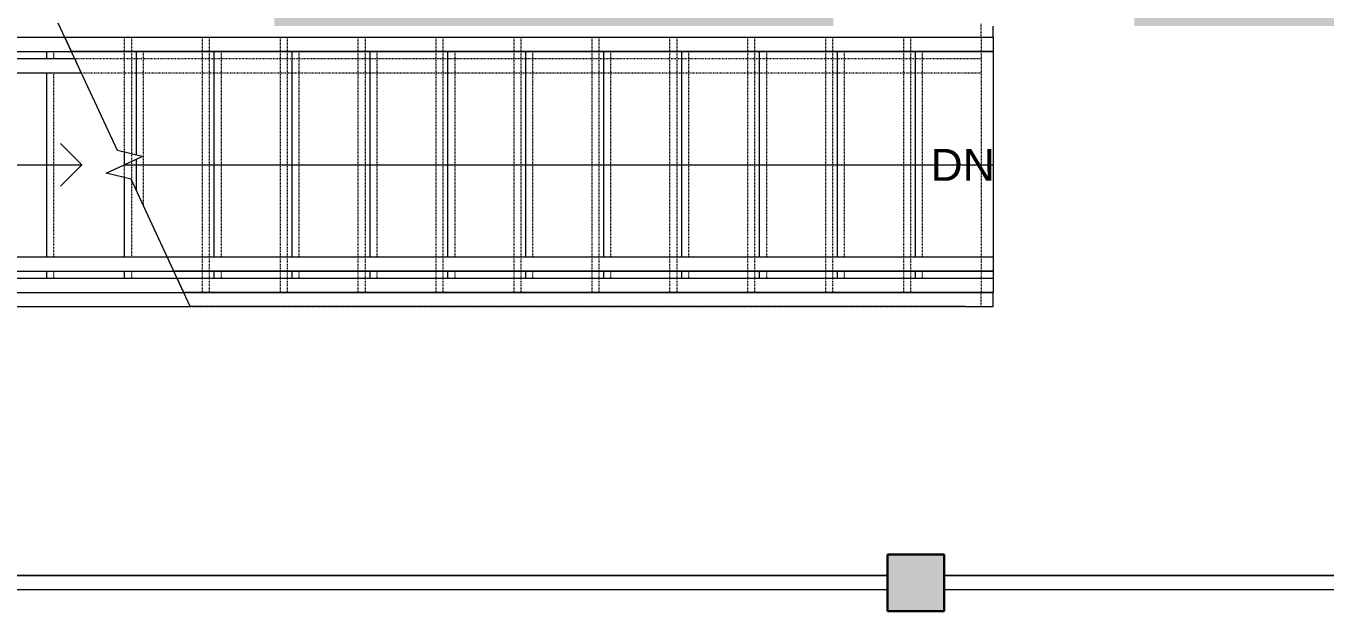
# Model space of a CAD drawing. Header units: inches. Extents: x -1176 to 1507, y -2563 to 978.
# Drawn here: x 642.9 to 826.4, y 9.3 to 91.9 of the extents above; entities that cross this region are included whole.
import ezdxf

# ---------------------------------------------------------------- set-up
doc = ezdxf.new("R2010")
doc.units = ezdxf.units.IN
doc.header["$MEASUREMENT"] = 0
doc.linetypes.add('Overhead 1_16_', pattern=[0.101562, 0.0625, -0.039062])
for name, color, linetype, lineweight in [('A-COLS', 52, 'Continuous', 18), ('A-FLOR', 192, 'Continuous', 18), ('A-FLOR-HRAL', 11, 'Continuous', 18), ('A-WALL-PATT', 111, 'Continuous', 18), ('S-STRS', 31, 'Continuous', 18), ('S-STRS-ANNO', 31, 'Continuous', 9), ('S-STRS-IDEN', 31, 'Continuous', 9), ('S-STRS-MBND', 31, 'Continuous', 18)]:
    doc.layers.add(name, color=color, linetype=linetype, lineweight=lineweight)
doc.styles.add('Swis721 Lt BT', font='swissl.ttf', dxfattribs={"height": 4.5})

# ---------------------------------------------------------------- blocks, each defined once
blk = doc.blocks.new('Top Rail Type - Top Rail_Internal_-V1-2nd Floor Power _ Signal')
at = {"layer": 'A-FLOR-HRAL', "lineweight": 9}
for p, q in [((546.74, 56.3), (664.2, 56.3)), ((665.13, 54.3), (664.2, 56.3)), ((546.74, 54.3), (665.13, 54.3))]:
    blk.add_line(p, q, dxfattribs=at)
at = {"layer": 'A-FLOR-HRAL', "linetype": 'Overhead 1_16_', "lineweight": 9}
for p, q in [((664.2, 56.3), (777.74, 56.3)), ((777.74, 56.3), (777.74, 54.3)), ((665.13, 54.3), (777.74, 54.3))]:
    blk.add_line(p, q, dxfattribs=at)
blk = doc.blocks.new('Handrail Type - Handrail_Internal_-V2-2nd Floor Power _ Signal')
at = {"layer": 'A-FLOR-HRAL', "lineweight": 9}
for p, q in [((546.74, 59.3), (662.8, 59.3)), ((663.73, 57.3), (662.8, 59.3)), ((546.74, 57.3), (663.73, 57.3))]:
    blk.add_line(p, q, dxfattribs=at)
at = {"layer": 'A-FLOR-HRAL', "linetype": 'Overhead 1_16_', "lineweight": 9}
for p, q in [((662.8, 59.3), (777.74, 59.3)), ((777.74, 59.3), (777.74, 57.3)), ((663.73, 57.3), (777.74, 57.3))]:
    blk.add_line(p, q, dxfattribs=at)
blk = doc.blocks.new('Top Rail Type - Top Rail_Internal_-V3-2nd Floor Power _ Signal')
at = {"layer": 'A-FLOR-HRAL', "lineweight": 9}
for p, q in [((546.74, 90.3), (648.34, 90.3)), ((649.27, 88.3), (648.34, 90.3)), ((546.74, 88.3), (649.27, 88.3))]:
    blk.add_line(p, q, dxfattribs=at)
at = {"layer": 'A-FLOR-HRAL', "linetype": 'Overhead 1_16_', "lineweight": 9}
for p, q in [((648.34, 90.3), (777.74, 90.3)), ((777.74, 90.3), (777.74, 88.3)), ((649.27, 88.3), (777.74, 88.3))]:
    blk.add_line(p, q, dxfattribs=at)
blk = doc.blocks.new('Handrail Type - Handrail_Internal_-V4-2nd Floor Power _ Signal')
at = {"layer": 'A-FLOR-HRAL', "lineweight": 9}
for p, q in [((546.74, 87.3), (649.74, 87.3)), ((650.67, 85.3), (649.74, 87.3)), ((546.74, 85.3), (650.67, 85.3))]:
    blk.add_line(p, q, dxfattribs=at)
at = {"layer": 'A-FLOR-HRAL', "linetype": 'Overhead 1_16_', "lineweight": 9}
for p, q in [((649.74, 87.3), (777.74, 87.3)), ((777.74, 87.3), (777.74, 85.3)), ((650.67, 85.3), (777.74, 85.3))]:
    blk.add_line(p, q, dxfattribs=at)
blk = doc.blocks.new('Top Rail Type - Top Rail_Internal_-5009709-2nd Floor Power _ Signal')
at = {"layer": 'A-FLOR-HRAL', "lineweight": 9}
for p, q in [((664.2, 56.3), (779.4, 56.3)), ((779.4, 56.3), (779.4, 54.3)), ((779.4, 54.3), (665.13, 54.3))]:
    blk.add_line(p, q, dxfattribs=at)
blk = doc.blocks.new('Top Rail Type - Top Rail_Internal_-V5-2nd Floor Power _ Signal')
at = {"layer": 'A-FLOR-HRAL', "lineweight": 9}
for p, q in [((664.2, 56.3), (779.4, 56.3)), ((779.4, 56.3), (779.4, 54.3)), ((665.13, 54.3), (779.4, 54.3))]:
    blk.add_line(p, q, dxfattribs=at)
blk = doc.blocks.new('Handrail Type - Handrail_Internal_-5009720-2nd Floor Power _ Signal')
at = {"layer": 'A-FLOR-HRAL', "lineweight": 9}
for p, q in [((662.8, 59.3), (779.4, 59.3)), ((779.4, 59.3), (779.4, 57.3)), ((779.4, 57.3), (663.73, 57.3))]:
    blk.add_line(p, q, dxfattribs=at)
blk = doc.blocks.new('Handrail Type - Handrail_Internal_-V6-2nd Floor Power _ Signal')
at = {"layer": 'A-FLOR-HRAL', "lineweight": 9}
for p, q in [((662.8, 59.3), (779.4, 59.3)), ((779.4, 59.3), (779.4, 57.3)), ((663.73, 57.3), (779.4, 57.3))]:
    blk.add_line(p, q, dxfattribs=at)
blk = doc.blocks.new('Top Rail Type - Top Rail_Internal_-5009731-2nd Floor Power _ Signal')
at = {"layer": 'A-FLOR-HRAL', "lineweight": 9}
for p, q in [((648.34, 90.3), (779.4, 90.3)), ((779.4, 90.3), (779.4, 88.3)), ((779.4, 88.3), (649.27, 88.3))]:
    blk.add_line(p, q, dxfattribs=at)
blk = doc.blocks.new('Top Rail Type - Top Rail_Internal_-V7-2nd Floor Power _ Signal')
at = {"layer": 'A-FLOR-HRAL', "lineweight": 9}
for p, q in [((648.34, 90.3), (779.4, 90.3)), ((779.4, 90.3), (779.4, 88.3)), ((649.27, 88.3), (779.4, 88.3))]:
    blk.add_line(p, q, dxfattribs=at)
blk = doc.blocks.new('Top Rail Type - Top Rail_Internal_-6919815-2nd Floor Power _ Signal')
at = {"layer": 'A-FLOR-HRAL', "lineweight": 9}
for p, q in [((624.64, 14.32), (764.5, 14.32)), ((772.5, 14.32), (890.9, 14.32)), ((764.5, 12.32), (624.64, 12.32)), ((890.9, 12.32), (772.5, 12.32))]:
    blk.add_line(p, q, dxfattribs=at)
blk = doc.blocks.new('Top Rail Type - Top Rail_Internal_-V10-2nd Floor Power _ Signal')
at = {"layer": 'A-FLOR-HRAL', "lineweight": 9}
for p, q in [((764.5, 14.32), (624.64, 14.32)), ((890.9, 14.32), (772.5, 14.32)), ((764.5, 12.32), (624.64, 12.32)), ((890.9, 12.32), (772.5, 12.32))]:
    blk.add_line(p, q, dxfattribs=at)

msp = doc.modelspace()

# ---------------------------------------------------------------- hatches: boundary and pattern name
at = {"layer": 'A-COLS'}
msp.add_hatch(color=250, dxfattribs=at).paths.add_polyline_path([(764.5, 9.32), (772.5, 9.32), (772.5, 17.32), (764.5, 17.32)], flags=0)
at = {"layer": 'A-WALL-PATT', "lineweight": 9}
h = msp.add_hatch(color=7, dxfattribs=at)
h.paths.add_polyline_path([(1049.4, 91.89), (1121.83, 91.89), (1121.83, 113.89), (1049.4, 113.89)], flags=0)
h.paths.add_polyline_path([(994.09, 91.89), (1006.9, 91.89), (1006.9, 113.89), (966.34, 113.89), (966.34, 91.89)], flags=0)
h.paths.add_polyline_path([(1329.15, 91.89), (1329.15, 113.89), (1290.24, 113.89), (1290.24, 91.89)], flags=0)
h.paths.add_polyline_path([(1161.9, 91.89), (1263.74, 91.89), (1263.74, 113.89), (1161.9, 113.89)], flags=0)
h.paths.add_polyline_path([(677.93, 91.89), (756.84, 91.89), (756.84, 113.89), (677.93, 113.89)], flags=0)
h.paths.add_polyline_path([(799.34, 91.89), (848.01, 91.89), (848.01, 113.89), (799.34, 113.89)], flags=0)
h.paths.add_polyline_path([(624.06, 91.89), (635.43, 91.89), (635.43, 113.89), (562.75, 113.89), (562.75, 91.89)], flags=0)
h.paths.add_polyline_path([(890.51, 91.89), (923.84, 91.89), (923.84, 113.89), (890.51, 113.89)], flags=0)
h.paths.add_polyline_path([(520.25, 91.89), (520.25, 113.89), (480.78, 113.89), (480.78, 91.89)], flags=0)

# ---------------------------------------------------------------- linework, layer by layer
at = {"layer": 'A-COLS', "color": 8, "lineweight": 30}
for p, q in [((772.5, 17.32), (764.5, 17.32)), ((764.5, 17.32), (764.5, 9.32)), ((772.5, 9.32), (772.5, 17.32)), ((764.5, 9.32), (772.5, 9.32))]:
    msp.add_line(p, q, dxfattribs=at)
at = {"layer": 'A-FLOR'}
for p, q in [((779.4, 88.3), (779.4, 59.3)), ((779.4, 57.3), (779.4, 56.3)), ((775.48, 52.3), (666.06, 52.3))]:
    msp.add_line(p, q, dxfattribs=at)
at = {"layer": 'S-STRS', "lineweight": 9}
for p, q in [((779.4, 90.3), (779.4, 91.89)), ((645.74, 88.3), (645.74, 87.3)), ((658.4, 88.3), (658.4, 73.7)), ((669.4, 88.3), (669.4, 59.3)), ((680.4, 88.3), (680.4, 59.3)), ((691.4, 88.3), (691.4, 59.3)), ((702.4, 88.3), (702.4, 59.3)), ((713.4, 88.3), (713.4, 59.3)), ((724.4, 88.3), (724.4, 59.3)), ((735.4, 88.3), (735.4, 59.3)), ((746.4, 88.3), (746.4, 59.3)), ((757.4, 88.3), (757.4, 59.3)), ((768.4, 88.3), (768.4, 59.3)), ((779.4, 88.3), (779.4, 59.3)), ((645.74, 85.3), (645.74, 59.3)), ((656.74, 74.11), (656.74, 72.3)), ((658.4, 73.08), (658.4, 68.72)), ((656.74, 70.49), (656.74, 59.3)), ((645.74, 57.3), (645.74, 56.3)), ((656.74, 57.3), (656.74, 56.3)), ((669.4, 57.3), (669.4, 56.3)), ((680.4, 57.3), (680.4, 56.3)), ((691.4, 57.3), (691.4, 56.3)), ((702.4, 57.3), (702.4, 56.3)), ((713.4, 57.3), (713.4, 56.3)), ((724.4, 57.3), (724.4, 56.3)), ((735.4, 57.3), (735.4, 56.3)), ((746.4, 57.3), (746.4, 56.3)), ((757.4, 57.3), (757.4, 56.3)), ((768.4, 57.3), (768.4, 56.3)), ((779.4, 57.3), (779.4, 56.3)), ((779.4, 52.3), (779.4, 54.3)), ((546.74, 52.3), (666.06, 52.3)), ((775.48, 52.3), (779.4, 52.3))]:
    msp.add_line(p, q, dxfattribs=at)
at = {"layer": 'S-STRS', "linetype": 'Overhead 1_16_', "lineweight": 9}
for p, q in [((646.74, 88.3), (646.74, 87.3)), ((659.4, 88.3), (659.4, 66.58)), ((670.4, 88.3), (670.4, 59.3)), ((681.4, 88.3), (681.4, 59.3)), ((692.4, 88.3), (692.4, 59.3)), ((703.4, 88.3), (703.4, 59.3)), ((714.4, 88.3), (714.4, 59.3)), ((725.4, 88.3), (725.4, 59.3)), ((736.4, 88.3), (736.4, 59.3)), ((747.4, 88.3), (747.4, 59.3)), ((758.4, 88.3), (758.4, 59.3)), ((769.4, 88.3), (769.4, 59.3)), ((646.74, 85.3), (646.74, 59.3)), ((657.74, 73.86), (657.74, 72.76)), ((657.74, 70.15), (657.74, 59.3)), ((646.74, 57.3), (646.74, 56.3)), ((657.74, 57.3), (657.74, 56.3)), ((670.4, 57.3), (670.4, 56.3)), ((681.4, 57.3), (681.4, 56.3)), ((692.4, 57.3), (692.4, 56.3)), ((703.4, 57.3), (703.4, 56.3)), ((714.4, 57.3), (714.4, 56.3)), ((725.4, 57.3), (725.4, 56.3)), ((736.4, 57.3), (736.4, 56.3)), ((747.4, 57.3), (747.4, 56.3)), ((758.4, 57.3), (758.4, 56.3)), ((769.4, 57.3), (769.4, 56.3))]:
    msp.add_line(p, q, dxfattribs=at)
at = {"layer": 'S-STRS-ANNO'}
for p, q in [((650.74, 72.3), (647.74, 75.3)), ((634.74, 72.3), (645.74, 72.3)), ((645.74, 72.3), (650.74, 72.3)), ((650.74, 72.3), (647.74, 69.3)), ((656.74, 72.3), (658.4, 72.3)), ((658.4, 72.3), (669.4, 72.3)), ((669.4, 72.3), (680.4, 72.3)), ((680.4, 72.3), (691.4, 72.3)), ((691.4, 72.3), (702.4, 72.3)), ((702.4, 72.3), (713.4, 72.3)), ((713.4, 72.3), (724.4, 72.3)), ((724.4, 72.3), (735.4, 72.3)), ((735.4, 72.3), (746.4, 72.3)), ((746.4, 72.3), (757.4, 72.3)), ((757.4, 72.3), (768.4, 72.3)), ((768.4, 72.3), (779.4, 72.3))]:
    msp.add_line(p, q, dxfattribs=at)
at = {"layer": 'S-STRS-MBND', "lineweight": 9}
for p, q in [((655.78, 74.34), (647.41, 92.3)), ((654.19, 71.11), (659.28, 73.49)), ((659.28, 73.49), (655.78, 74.34)), ((657.69, 70.26), (654.19, 71.11)), ((666.06, 52.3), (657.69, 70.26))]:
    msp.add_line(p, q, dxfattribs=at)
at = {"layer": 'S-STRS-MBND', "linetype": 'Overhead 1_16_', "lineweight": 9}
for p, q in [((777.74, 90.3), (777.74, 92.3)), ((648.34, 90.3), (777.74, 90.3)), ((656.74, 90.3), (656.74, 74.11)), ((657.74, 90.3), (657.74, 73.86)), ((667.74, 90.3), (667.74, 54.3)), ((668.74, 90.3), (668.74, 54.3)), ((678.74, 90.3), (678.74, 54.3)), ((679.74, 90.3), (679.74, 54.3)), ((689.74, 90.3), (689.74, 54.3)), ((690.74, 90.3), (690.74, 54.3)), ((700.74, 90.3), (700.74, 54.3)), ((701.74, 90.3), (701.74, 54.3)), ((711.74, 90.3), (711.74, 54.3)), ((712.74, 90.3), (712.74, 54.3)), ((722.74, 90.3), (722.74, 54.3)), ((723.74, 90.3), (723.74, 54.3)), ((733.74, 90.3), (733.74, 54.3)), ((734.74, 90.3), (734.74, 54.3)), ((744.74, 90.3), (744.74, 54.3)), ((745.74, 90.3), (745.74, 54.3)), ((755.74, 90.3), (755.74, 54.3)), ((756.74, 90.3), (756.74, 54.3)), ((766.74, 90.3), (766.74, 54.3)), ((767.74, 90.3), (767.74, 54.3)), ((777.74, 90.3), (777.74, 54.3)), ((656.74, 72.3), (656.74, 70.49)), ((657.74, 72.76), (657.74, 70.15)), ((665.13, 54.3), (777.74, 54.3)), ((777.74, 52.3), (777.74, 54.3)), ((666.06, 52.3), (777.74, 52.3))]:
    msp.add_line(p, q, dxfattribs=at)

# ---------------------------------------------------------------- block references
at = {"layer": 'A-FLOR-HRAL', "lineweight": 9}
for name in ['Top Rail Type - Top Rail_Internal_-6919815-2nd Floor Power _ Signal', 'Top Rail Type - Top Rail_Internal_-V10-2nd Floor Power _ Signal', 'Top Rail Type - Top Rail_Internal_-V3-2nd Floor Power _ Signal', 'Top Rail Type - Top Rail_Internal_-5009731-2nd Floor Power _ Signal', 'Top Rail Type - Top Rail_Internal_-V7-2nd Floor Power _ Signal', 'Handrail Type - Handrail_Internal_-V4-2nd Floor Power _ Signal', 'Handrail Type - Handrail_Internal_-V2-2nd Floor Power _ Signal', 'Handrail Type - Handrail_Internal_-5009720-2nd Floor Power _ Signal', 'Handrail Type - Handrail_Internal_-V6-2nd Floor Power _ Signal', 'Top Rail Type - Top Rail_Internal_-V1-2nd Floor Power _ Signal', 'Top Rail Type - Top Rail_Internal_-5009709-2nd Floor Power _ Signal', 'Top Rail Type - Top Rail_Internal_-V5-2nd Floor Power _ Signal']:
    msp.add_blockref(name, (0, 0), dxfattribs=at)

# ---------------------------------------------------------------- texts
at = {"layer": 'S-STRS-IDEN', "insert": (770.58, 74.54), "char_height": 4.5, "width": 10.5833, "attachment_point": 1, "line_spacing_factor": 1.005062, "style": 'Swis721 Lt BT'}
msp.add_mtext('DN', dxfattribs=at)

doc.saveas('drawing.dxf')
